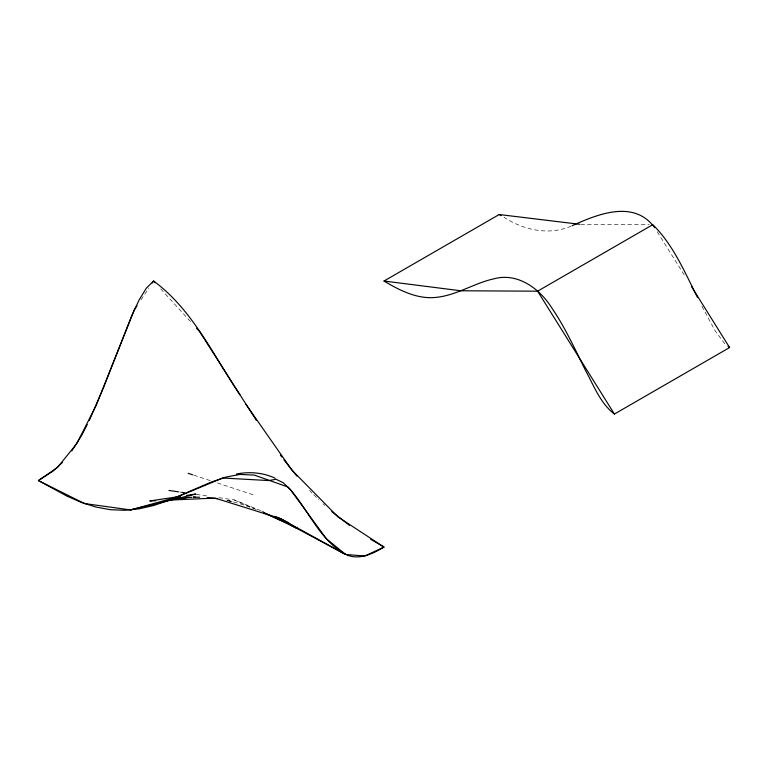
<?xml version="1.0" encoding="UTF-8"?>
<svg xmlns="http://www.w3.org/2000/svg" width="768" height="768" viewBox="0 0 768 768"><rect width="100%" height="100%" fill="white"/><g stroke="black" fill="none" stroke-linecap="round" stroke-linejoin="round"><path stroke-width="0.58" stroke-dasharray="3.84 2.88" d="M141.024 299.798L148.963 287.942M571.2 226.07C548.966 235.824 523.69 230.093 504 217.277M580.723 224.285L649.258 224.659M179.645 492L182.016 492.346M196.262 494.41L209.318 496.301M218.813 497.683L234.24 499.92L260.573 510.557M228.365 500.774L232.8 501.658L225.6 499.901L240 503.722L254.4 508.704M193.786 475.171L210.672 480.749M217.421 482.986L253.44 494.89M261.667 511.008L263.866 511.891M234.24 499.92L257.088 509.885M313.69 494.717L318.778 499.661M323.011 503.77L324.71 505.421M160.752 288.893L190.944 322.08M309.6 490.397L312 493.075M724.8 343.718L715.2 330.922L701.338 305.155M657.245 231.782L685.171 276.461"/><path stroke-width="1.15" d="M89.28 420.48L103.2 388.406L132 315.043L139.2 299.837L146.4 288.058L153.6 281.03C192.672 309.773 213.466 355.622 240 394.925M87.254 424.512L81.6 435.456L71.779 450.922M137.05 305.722L134.4 309.667L96 405.744L76.8 443.616L57.6 467.328L38.4 480.566L67.2 496.253L81.6 502.493L96 507.062L110.4 509.702L124.8 510.278L139.2 508.819L153.6 505.507L168 500.64L211.2 482.122L225.6 477.158L240 474.422L254.4 475.114L288 487.027C308.554 508.954 319.69 541.901 348 555.427C360.614 559.843 373.344 553.478 384 547.075L337.92 516.854L291.84 470.026L245.76 404.054M152.275 283.008L153.6 281.03L155.194 282.778M62.4 462.451L52.8 471.312L38.4 480.566L84.48 503.549L130.56 509.933L195.84 494.035L186.384 495.456M691.517 286.618L729.6 347.549L614.4 414.058C600.298 403.258 593.875 385.738 585.6 370.608C575.078 349.478 565.325 327.802 552 308.218C540.067 289.056 518.083 272.4 494.4 278.717C474.566 282.922 457.152 295.075 436.8 297.302C417.715 299.635 399.878 290.506 384 281.03L499.2 214.522L579.542 224.275M384 281.03L460.8 290.774L537.6 291.187L652.8 224.678C673.315 244.858 684.595 272.016 697.44 297.254M572.16 225.706C597.84 214.118 633.984 199.334 654.701 227.722M130.56 509.933L176.64 497.165L222.72 478.013L268.8 480.566L276 479.27L283.2 482.736L290.4 489.629L326.4 538.762L345.6 554.467L364.8 556.003L384 547.075L370.627 539.242M173.395 499.123L182.4 497.731L191.76 497.328M180.48 496.349L149.76 500.966L155.693 500.707M236.4 474.019C249.331 471.456 263.098 472.55 275.098 478.195M186 497.539L175.2 498.826L189.6 497.366M168.749 500.131L215.04 498.096L280.32 518.544L288.854 522.922M195.254 497.136L193.2 497.126L199.68 497.251M207.322 497.674L217.296 498.682M168.96 490.454L178.454 491.827M182.016 492.346L184.387 492.691M188.16 473.318L192.662 474.806M274.838 516.326L280.32 518.544L345.6 554.467M263.616 512.726L290.813 524.592M263.654 512.467L297.6 528.605L290.4 524.899L344.4 553.901M499.2 214.522L501.12 215.626M349.44 525.35L331.805 511.584M727.997 346.272L729.6 347.549M196.502 328.195L199.68 331.69L256.368 420.432M283.92 459.85L296.88 476.122M280.454 455.146L281.827 457.046M537.6 291.187L614.4 414.058"/></g></svg>
